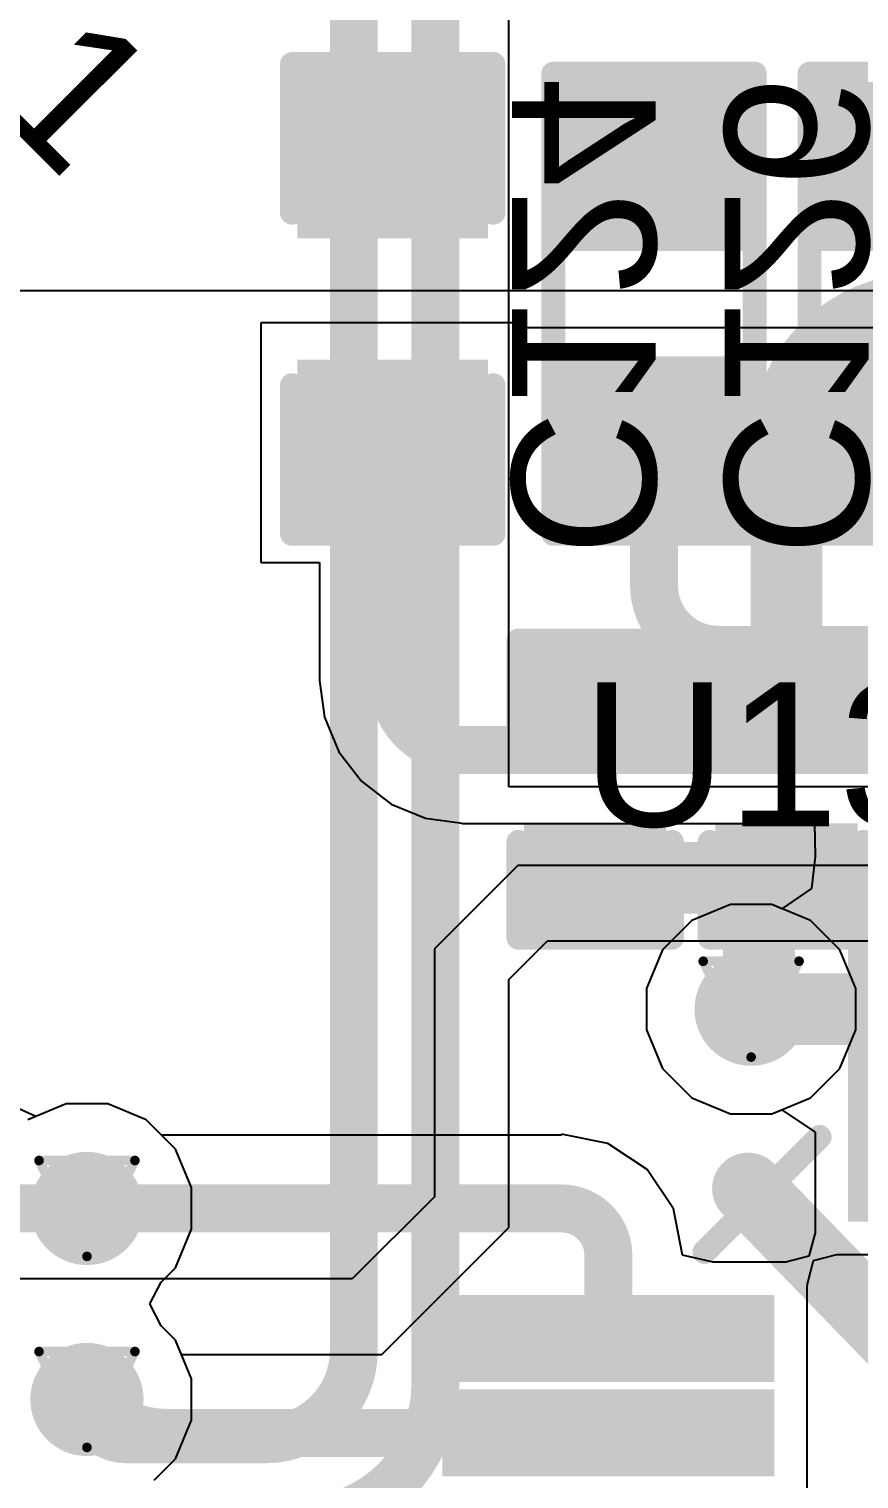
# Model space of a CAD drawing. Header units: inches. Extents: x 0 to 5359, y 0 to 5098.
# Drawn here: x 64.91 to 69.31, y 42.67 to 50.36 of the extents above; entities that cross this region are included whole.
import ezdxf

# ---------------------------------------------------------------- set-up
doc = ezdxf.new("R2010")
doc.units = ezdxf.units.IN
for name, color, linetype in [('Bottom Layer', 5, 'Continuous'), ('Bottom Overlay', 54, 'Continuous'), ('Bottom Paste', 16, 'Continuous'), ('Bottom Solder', 6, 'Continuous'), ('Drill Drawing', 1, 'Continuous'), ('Layer 1', 16, 'Continuous'), ('Layer 2', 76, 'Continuous'), ('Top Layer', 1, 'Continuous'), ('Top Overlay', 2, 'Continuous'), ('Top Paste', 8, 'Continuous'), ('Top Solder', 216, 'Continuous'), ('Via Holes', 16, 'Continuous')]:
    doc.layers.add(name, color=color, linetype=linetype)
doc.styles.add('Arial', font='', dxfattribs={"height": 0.2})
doc.styles.get('Arial').set_extended_font_data('Arial')

# ---------------------------------------------------------------- blocks, each defined once
blk = doc.blocks.new('48_HTQFP__7_7__30')
at = {"layer": 'Top Layer'}
for points in [[(-2.8999942, -3.44999183), (-2.5999948, -3.44999183), (-2.5999948, -5.04999117), (-2.8999942, -5.04999117)], [(-2.3999952, -3.44999183), (-2.0999958, -3.44999183), (-2.0999958, -5.04999117), (-2.3999952, -5.04999117)]]:
    blk.add_hatch(color=1, dxfattribs=at).paths.add_polyline_path(points)
at = {"layer": 'Top Paste'}
for points in [[(-2.8999942, -3.44999183), (-2.5999948, -3.44999183), (-2.5999948, -5.04999117), (-2.8999942, -5.04999117)], [(-2.3999952, -3.44999183), (-2.0999958, -3.44999183), (-2.0999958, -5.04999117), (-2.3999952, -5.04999117)]]:
    blk.add_hatch(color=8, dxfattribs=at).paths.add_polyline_path(points)
at = {"layer": 'Top Solder'}
for points in [[(-5.12999609, -2.51999496), (-3.36999707, -2.51999496), (-3.36999707, -2.97999404), (-5.12999609, -2.97999404)], [(-2.97999404, -3.36999199), (-2.51999496, -3.36999199), (-2.51999496, -5.12999101), (-2.97999404, -5.12999101)], [(-2.47999504, -3.36999199), (-2.01999596, -3.36999199), (-2.01999596, -5.12999101), (-2.47999504, -5.12999101)]]:
    blk.add_hatch(color=216, dxfattribs=at).paths.add_polyline_path(points)
at = {"layer": 'Top Overlay'}
blk.add_lwpolyline([(-3.2085915, -3.74059196, 0.127, 0.127, 0), (-3.81819658, -3.13099704, 0.127, 0.127, 0)], format="xyseb", dxfattribs=at)
for points in [[(-3.84994658, -3.13099704, 0.0635, 0.0635, 1), (-3.78644658, -3.13099704, 0.0635, 0.0635, 1)], [(-3.2403415, -3.74059196, 0.0635, 0.0635, 1), (-3.1768415, -3.74059196, 0.0635, 0.0635, 1)]]:
    blk.add_lwpolyline(points, format="xyseb", close=True, dxfattribs=at)
blk = doc.blocks.new('R___0603_80')
at = {"layer": 'Top Layer'}
for points in [[(-0.38100254, 0.44449746), (-0.38100254, -0.44450254), (-1.14300254, -0.44450254), (-1.14300254, 0.44449746)], [(1.14299746, 0.4445), (1.14299746, -0.4445), (0.38099746, -0.4445), (0.38099746, 0.4445)]]:
    blk.add_hatch(color=1, dxfattribs=at).paths.add_polyline_path(points)
at = {"layer": 'Top Paste'}
for points in [[(-0.38100254, 0.44449746), (-0.38100254, -0.44450254), (-1.14300254, -0.44450254), (-1.14300254, 0.44449746)], [(1.14299746, 0.4445), (1.14299746, -0.4445), (0.38099746, -0.4445), (0.38099746, 0.4445)]]:
    blk.add_hatch(color=8, dxfattribs=at).paths.add_polyline_path(points)
at = {"layer": 'Top Solder'}
for points in [[(-0.27940254, 0.5460974599999999), (-0.27940254, -0.54610254), (-1.24460254, -0.54610254), (-1.24460254, 0.5460974599999999)], [(1.24459746, 0.5460999999999999), (1.24459746, -0.5460999999999999), (0.27939746, -0.5460999999999999), (0.27939746, 0.5460999999999999)]]:
    blk.add_hatch(color=216, dxfattribs=at).paths.add_polyline_path(points)
at = {"layer": 'Top Overlay'}
for points in [[(-1.21920508, -0.5334, 0.127, 0.127, 0), (-1.21920254, 0.53340254, 0.127, 0.127, 0)], [(-1.21920254, 0.53340254, 0.127, 0.127, 0), (1.21919746, 0.53340508, 0.127, 0.127, 0)], [(1.21919746, -0.5334, 0.127, 0.127, 0), (1.21919746, 0.53340508, 0.127, 0.127, 0)], [(1.21919746, -0.5334, 0.127, 0.127, 0), (-1.21920508, -0.5334, 0.127, 0.127, 0)]]:
    blk.add_lwpolyline(points, format="xyseb", dxfattribs=at)
for points in [[(-1.25095254, 0.53340254, 0.0635, 0.0635, 1), (-1.18745254, 0.53340254, 0.0635, 0.0635, 1)], [(-1.25095254, 0.53340254, 0.0635, 0.0635, 1), (-1.18745254, 0.53340254, 0.0635, 0.0635, 1)], [(1.18744746, 0.53340508, 0.0635, 0.0635, 1), (1.25094746, 0.53340508, 0.0635, 0.0635, 1)], [(1.18744746, 0.53340508, 0.0635, 0.0635, 1), (1.25094746, 0.53340508, 0.0635, 0.0635, 1)], [(-1.25095508, -0.5334, 0.0635, 0.0635, 1), (-1.18745508, -0.5334, 0.0635, 0.0635, 1)], [(-1.25095508, -0.5334, 0.0635, 0.0635, 1), (-1.18745508, -0.5334, 0.0635, 0.0635, 1)], [(1.18744746, -0.5334, 0.0635, 0.0635, 1), (1.25094746, -0.5334, 0.0635, 0.0635, 1)], [(1.18744746, -0.5334, 0.0635, 0.0635, 1), (1.25094746, -0.5334, 0.0635, 0.0635, 1)]]:
    blk.add_lwpolyline(points, format="xyseb", close=True, dxfattribs=at)
blk = doc.blocks.new('R___0603_86')
at = {"layer": 'Top Layer'}
for points in [[(-0.38100254, 0.44449746), (-0.38100254, -0.44450254), (-1.14300254, -0.44450254), (-1.14300254, 0.44449746)], [(1.143, 0.4445), (1.143, -0.4445), (0.3809999999999999, -0.4445), (0.3809999999999999, 0.4445)]]:
    blk.add_hatch(color=1, dxfattribs=at).paths.add_polyline_path(points)
at = {"layer": 'Top Paste'}
for points in [[(-0.38100254, 0.44449746), (-0.38100254, -0.44450254), (-1.14300254, -0.44450254), (-1.14300254, 0.44449746)], [(1.143, 0.4445), (1.143, -0.4445), (0.3809999999999999, -0.4445), (0.3809999999999999, 0.4445)]]:
    blk.add_hatch(color=8, dxfattribs=at).paths.add_polyline_path(points)
at = {"layer": 'Top Solder'}
for points in [[(-0.27940254, 0.5460974599999999), (-0.27940254, -0.54610254), (-1.24460254, -0.54610254), (-1.24460254, 0.5460974599999999)], [(1.2446, 0.5460999999999999), (1.2446, -0.5460999999999999), (0.2794, -0.5460999999999999), (0.2794, 0.5460999999999999)]]:
    blk.add_hatch(color=216, dxfattribs=at).paths.add_polyline_path(points)
at = {"layer": 'Top Overlay'}
for points in [[(-1.21920762, 0.53339492, 0.127, 0.127, 0), (1.21920254, 0.53340254, 0.127, 0.127, 0)], [(-1.2192, -0.53339492, 0.127, 0.127, 0), (-1.21920762, 0.53339492, 0.127, 0.127, 0)], [(1.2192, -0.5334, 0.127, 0.127, 0), (1.21920254, 0.53340254, 0.127, 0.127, 0)], [(1.2192, -0.5334, 0.127, 0.127, 0), (-1.2192, -0.53339492, 0.127, 0.127, 0)]]:
    blk.add_lwpolyline(points, format="xyseb", dxfattribs=at)
for points in [[(-1.25095762, 0.53339492, 0.0635, 0.0635, 1), (-1.18745762, 0.53339492, 0.0635, 0.0635, 1)], [(-1.25095762, 0.53339492, 0.0635, 0.0635, 1), (-1.18745762, 0.53339492, 0.0635, 0.0635, 1)], [(1.18745254, 0.53340254, 0.0635, 0.0635, 1), (1.25095254, 0.53340254, 0.0635, 0.0635, 1)], [(1.18745254, 0.53340254, 0.0635, 0.0635, 1), (1.25095254, 0.53340254, 0.0635, 0.0635, 1)], [(-1.25095, -0.53339492, 0.0635, 0.0635, 1), (-1.18745, -0.53339492, 0.0635, 0.0635, 1)], [(-1.25095, -0.53339492, 0.0635, 0.0635, 1), (-1.18745, -0.53339492, 0.0635, 0.0635, 1)], [(1.18745, -0.5334, 0.0635, 0.0635, 1), (1.25095, -0.5334, 0.0635, 0.0635, 1)], [(1.18745, -0.5334, 0.0635, 0.0635, 1), (1.25095, -0.5334, 0.0635, 0.0635, 1)]]:
    blk.add_lwpolyline(points, format="xyseb", close=True, dxfattribs=at)
blk = doc.blocks.new('C___0402_B_240')
at = {"layer": 'Bottom Layer'}
for points in [[(-0.24130508, 0.31750508), (-0.2413050799999999, -0.31749492), (-0.6985050799999999, -0.31749492), (-0.6985050799999999, 0.31750508)], [(0.69849746, 0.3175), (0.69849746, -0.3175), (0.24129746, -0.3175), (0.24129746, 0.3175)]]:
    blk.add_hatch(color=5, dxfattribs=at).paths.add_polyline_path(points)
at = {"layer": 'Bottom Paste'}
for points in [[(-0.24130508, 0.31750508), (-0.2413050799999999, -0.31749492), (-0.6985050799999999, -0.31749492), (-0.6985050799999999, 0.31750508)], [(0.69849746, 0.3175), (0.69849746, -0.3175), (0.24129746, -0.3175), (0.24129746, 0.3175)]]:
    blk.add_hatch(color=16, dxfattribs=at).paths.add_polyline_path(points)
at = {"layer": 'Bottom Solder'}
for points in [[(-0.1813052, 0.3775049599999999), (-0.1813051999999999, -0.3774948), (-0.75850496, -0.3774948), (-0.75850496, 0.3775049599999999)], [(0.7584973399999999, 0.37749988), (0.7584973399999999, -0.37749988), (0.18129758, -0.37749988), (0.18129758, 0.37749988)]]:
    blk.add_hatch(color=6, dxfattribs=at).paths.add_polyline_path(points)
at = {"layer": 'Bottom Overlay'}
for points in [[(-0.7874, -0.40639492, 0.127, 0.127, 0), (-0.78740762, 0.40640508, 0.127, 0.127, 0)], [(-0.27940508, 0.40640508, 0.127, 0.127, 0), (-0.78740762, 0.40640508, 0.127, 0.127, 0)], [(0.7874, 0.4064, 0.127, 0.127, 0), (0.27940254, 0.40640508, 0.127, 0.127, 0)], [(0.7873898399999999, -0.4063923799999999, 0.127, 0.127, 0), (0.7874, 0.4064, 0.127, 0.127, 0)], [(-0.27940508, -0.40639746, 0.127, 0.127, 0), (-0.7874, -0.40639492, 0.127, 0.127, 0)], [(0.7873898399999999, -0.4063923799999999, 0.127, 0.127, 0), (0.27939492, -0.4063898399999999, 0.127, 0.127, 0)]]:
    blk.add_lwpolyline(points, format="xyseb", dxfattribs=at)
for points in [[(-0.81915762, 0.40640508, 0.0635, 0.0635, 1), (-0.7556576199999999, 0.40640508, 0.0635, 0.0635, 1)], [(-0.81915762, 0.40640508, 0.0635, 0.0635, 1), (-0.7556576199999999, 0.40640508, 0.0635, 0.0635, 1)], [(-0.31115508, 0.40640508, 0.0635, 0.0635, 1), (-0.24765508, 0.40640508, 0.0635, 0.0635, 1)], [(0.24765254, 0.40640508, 0.0635, 0.0635, 1), (0.31115254, 0.40640508, 0.0635, 0.0635, 1)], [(0.7556499999999999, 0.4064, 0.0635, 0.0635, 1), (0.8191499999999999, 0.4064, 0.0635, 0.0635, 1)], [(0.7556499999999999, 0.4064, 0.0635, 0.0635, 1), (0.8191499999999999, 0.4064, 0.0635, 0.0635, 1)], [(-0.8191499999999999, -0.40639492, 0.0635, 0.0635, 1), (-0.7556499999999999, -0.40639492, 0.0635, 0.0635, 1)], [(-0.8191499999999999, -0.40639492, 0.0635, 0.0635, 1), (-0.7556499999999999, -0.40639492, 0.0635, 0.0635, 1)], [(-0.31115508, -0.40639746, 0.0635, 0.0635, 1), (-0.24765508, -0.40639746, 0.0635, 0.0635, 1)], [(0.24764492, -0.4063898399999999, 0.0635, 0.0635, 1), (0.31114492, -0.4063898399999999, 0.0635, 0.0635, 1)], [(0.75563984, -0.4063923799999999, 0.0635, 0.0635, 1), (0.8191398400000001, -0.4063923799999999, 0.0635, 0.0635, 1)], [(0.75563984, -0.4063923799999999, 0.0635, 0.0635, 1), (0.8191398400000001, -0.4063923799999999, 0.0635, 0.0635, 1)]]:
    blk.add_lwpolyline(points, format="xyseb", close=True, dxfattribs=at)
blk = doc.blocks.new('C___0402_B_242')
at = {"layer": 'Bottom Layer'}
for points in [[(-0.24129746, 0.3175), (-0.24129746, -0.3175), (-0.69849746, -0.3175), (-0.69849746, 0.3175)], [(0.6985050799999999, 0.31750508), (0.6985050799999999, -0.31749492), (0.24130508, -0.31749492), (0.2413050799999999, 0.31750508)]]:
    blk.add_hatch(color=5, dxfattribs=at).paths.add_polyline_path(points)
at = {"layer": 'Bottom Paste'}
for points in [[(-0.24129746, 0.3175), (-0.24129746, -0.3175), (-0.69849746, -0.3175), (-0.69849746, 0.3175)], [(0.6985050799999999, 0.31750508), (0.6985050799999999, -0.31749492), (0.24130508, -0.31749492), (0.2413050799999999, 0.31750508)]]:
    blk.add_hatch(color=16, dxfattribs=at).paths.add_polyline_path(points)
at = {"layer": 'Bottom Solder'}
for points in [[(-0.18129758, 0.37749988), (-0.18129758, -0.37749988), (-0.7584973399999999, -0.37749988), (-0.7584973399999999, 0.37749988)], [(0.75850496, 0.3775049599999999), (0.75850496, -0.3774948), (0.1813052, -0.3774948), (0.1813051999999999, 0.3775049599999999)]]:
    blk.add_hatch(color=6, dxfattribs=at).paths.add_polyline_path(points)
at = {"layer": 'Bottom Overlay'}
for points in [[(-0.27939746, 0.40640254, 0.127, 0.127, 0), (-0.7874, 0.40640254, 0.127, 0.127, 0)], [(-0.78739492, -0.40639746, 0.127, 0.127, 0), (-0.7874, 0.40640254, 0.127, 0.127, 0)], [(0.27940508, 0.40639746, 0.127, 0.127, 0), (0.78740762, 0.40640508, 0.127, 0.127, 0)], [(0.78740254, -0.40640508, 0.127, 0.127, 0), (0.78740762, 0.40640508, 0.127, 0.127, 0)], [(-0.27939492, -0.4064, 0.127, 0.127, 0), (-0.78739492, -0.40639746, 0.127, 0.127, 0)], [(0.78740254, -0.40640508, 0.127, 0.127, 0), (0.27940254, -0.40640254, 0.127, 0.127, 0)]]:
    blk.add_lwpolyline(points, format="xyseb", dxfattribs=at)
for points in [[(-0.8191499999999999, 0.40640254, 0.0635, 0.0635, 1), (-0.7556499999999999, 0.40640254, 0.0635, 0.0635, 1)], [(-0.8191499999999999, 0.40640254, 0.0635, 0.0635, 1), (-0.7556499999999999, 0.40640254, 0.0635, 0.0635, 1)], [(-0.31114746, 0.40640254, 0.0635, 0.0635, 1), (-0.24764746, 0.40640254, 0.0635, 0.0635, 1)], [(0.24765508, 0.40639746, 0.0635, 0.0635, 1), (0.31115508, 0.40639746, 0.0635, 0.0635, 1)], [(0.7556576199999999, 0.40640508, 0.0635, 0.0635, 1), (0.81915762, 0.40640508, 0.0635, 0.0635, 1)], [(0.7556576199999999, 0.40640508, 0.0635, 0.0635, 1), (0.81915762, 0.40640508, 0.0635, 0.0635, 1)], [(-0.81914492, -0.40639746, 0.0635, 0.0635, 1), (-0.7556449199999999, -0.40639746, 0.0635, 0.0635, 1)], [(-0.81914492, -0.40639746, 0.0635, 0.0635, 1), (-0.7556449199999999, -0.40639746, 0.0635, 0.0635, 1)], [(-0.31114492, -0.4064, 0.0635, 0.0635, 1), (-0.24764492, -0.4064, 0.0635, 0.0635, 1)], [(0.24765254, -0.40640254, 0.0635, 0.0635, 1), (0.31115254, -0.40640254, 0.0635, 0.0635, 1)], [(0.75565254, -0.40640508, 0.0635, 0.0635, 1), (0.8191525399999998, -0.40640508, 0.0635, 0.0635, 1)], [(0.75565254, -0.40640508, 0.0635, 0.0635, 1), (0.8191525399999998, -0.40640508, 0.0635, 0.0635, 1)]]:
    blk.add_lwpolyline(points, format="xyseb", close=True, dxfattribs=at)
blk = doc.blocks.new('C___0603_267')
at = {"layer": 'Top Layer'}
for points in [[(-0.3809999999999999, 0.4445), (-0.3809999999999999, -0.4445), (-1.143, -0.4445), (-1.143, 0.4445)], [(1.143, 0.4445), (1.143, -0.4445), (0.3809999999999999, -0.4445), (0.3809999999999999, 0.4445)]]:
    blk.add_hatch(color=1, dxfattribs=at).paths.add_polyline_path(points)
at = {"layer": 'Top Paste'}
for points in [[(-0.3809999999999999, 0.4445), (-0.3809999999999999, -0.4445), (-1.143, -0.4445), (-1.143, 0.4445)], [(1.143, 0.4445), (1.143, -0.4445), (0.3809999999999999, -0.4445), (0.3809999999999999, 0.4445)]]:
    blk.add_hatch(color=8, dxfattribs=at).paths.add_polyline_path(points)
at = {"layer": 'Top Solder'}
for points in [[(-0.3210001199999999, 0.50449988), (-0.3210001199999999, -0.50449988), (-1.20299988, -0.50449988), (-1.20299988, 0.50449988)], [(1.20299988, 0.50449988), (1.20299988, -0.50449988), (0.3210001199999999, -0.50449988), (0.3210001199999999, 0.50449988)]]:
    blk.add_hatch(color=216, dxfattribs=at).paths.add_polyline_path(points)
at = {"layer": 'Top Overlay'}
for points in [[(-1.24460254, 0.53339492, 0.127, 0.127, 0), (-0.4571974599999999, 0.53340508, 0.127, 0.127, 0)], [(-1.24460254, -0.5333974599999999, 0.127, 0.127, 0), (-1.24460254, 0.53339492, 0.127, 0.127, 0)], [(1.24460254, 0.53340254, 0.127, 0.127, 0), (0.4571999999999999, 0.53340508, 0.127, 0.127, 0)], [(1.24460254, -0.5333974599999999, 0.127, 0.127, 0), (1.24460254, 0.53340254, 0.127, 0.127, 0)], [(-1.24460254, -0.5333974599999999, 0.127, 0.127, 0), (-0.45720254, -0.53339492, 0.127, 0.127, 0)], [(0.4571974599999999, -0.5334, 0.127, 0.127, 0), (1.24460254, -0.5333974599999999, 0.127, 0.127, 0)]]:
    blk.add_lwpolyline(points, format="xyseb", dxfattribs=at)
for points in [[(-1.27635254, 0.53339492, 0.0635, 0.0635, 1), (-1.21285254, 0.53339492, 0.0635, 0.0635, 1)], [(-1.27635254, 0.53339492, 0.0635, 0.0635, 1), (-1.21285254, 0.53339492, 0.0635, 0.0635, 1)], [(-0.48894746, 0.53340508, 0.0635, 0.0635, 1), (-0.42544746, 0.53340508, 0.0635, 0.0635, 1)], [(0.42545, 0.53340508, 0.0635, 0.0635, 1), (0.4889499999999999, 0.53340508, 0.0635, 0.0635, 1)], [(1.21285254, 0.53340254, 0.0635, 0.0635, 1), (1.27635254, 0.53340254, 0.0635, 0.0635, 1)], [(1.21285254, 0.53340254, 0.0635, 0.0635, 1), (1.27635254, 0.53340254, 0.0635, 0.0635, 1)], [(-1.27635254, -0.5333974599999999, 0.0635, 0.0635, 1), (-1.21285254, -0.5333974599999999, 0.0635, 0.0635, 1)], [(-1.27635254, -0.5333974599999999, 0.0635, 0.0635, 1), (-1.21285254, -0.5333974599999999, 0.0635, 0.0635, 1)], [(-0.4889525399999999, -0.53339492, 0.0635, 0.0635, 1), (-0.42545254, -0.53339492, 0.0635, 0.0635, 1)], [(0.42544746, -0.5334, 0.0635, 0.0635, 1), (0.48894746, -0.5334, 0.0635, 0.0635, 1)], [(1.21285254, -0.5333974599999999, 0.0635, 0.0635, 1), (1.27635254, -0.5333974599999999, 0.0635, 0.0635, 1)], [(1.21285254, -0.5333974599999999, 0.0635, 0.0635, 1), (1.27635254, -0.5333974599999999, 0.0635, 0.0635, 1)]]:
    blk.add_lwpolyline(points, format="xyseb", close=True, dxfattribs=at)

msp = doc.modelspace()

# ---------------------------------------------------------------- hatches: boundary and pattern name
at = {"layer": 'Bottom Layer'}
h = msp.add_hatch(color=5, dxfattribs=at)
edge = h.paths.add_edge_path()
edge.add_arc((68.7385341, 45.16206868), 0.2999994, 0, 360)
h = msp.add_hatch(color=5, dxfattribs=at)
edge = h.paths.add_edge_path()
edge.add_arc((65.22043344, 44.10603065999999), 0.2999994, 0, 360)
h = msp.add_hatch(color=5, dxfattribs=at)
edge = h.paths.add_edge_path()
edge.add_arc((65.22043344, 43.09368826), 0.2999994, 0, 360)
at = {"layer": 'Layer 1'}
h = msp.add_hatch(color=16, dxfattribs=at)
edge = h.paths.add_edge_path()
edge.add_arc((68.7385341, 45.16206868), 0.2999994, 0, 360)
h = msp.add_hatch(color=16, dxfattribs=at)
edge = h.paths.add_edge_path()
edge.add_arc((65.22043344, 44.10603065999999), 0.2999994, 0, 360)
h = msp.add_hatch(color=16, dxfattribs=at)
edge = h.paths.add_edge_path()
edge.add_arc((65.22043344, 43.09368826), 0.2999994, 0, 360)
at = {"layer": 'Layer 2'}
h = msp.add_hatch(color=76, dxfattribs=at)
edge = h.paths.add_edge_path()
edge.add_arc((68.7385341, 45.16206868), 0.2999994, 0, 360)
h = msp.add_hatch(color=76, dxfattribs=at)
edge = h.paths.add_edge_path()
edge.add_arc((65.22043344, 44.10603065999999), 0.2999994, 0, 360)
h = msp.add_hatch(color=76, dxfattribs=at)
edge = h.paths.add_edge_path()
edge.add_arc((65.22043344, 43.09368826), 0.2999994, 0, 360)
at = {"layer": 'Top Layer'}
h = msp.add_hatch(color=1, dxfattribs=at)
edge = h.paths.add_edge_path()
edge.add_arc((68.7385341, 45.16206868), 0.2999994, 0, 360)
h = msp.add_hatch(color=1, dxfattribs=at)
edge = h.paths.add_edge_path()
edge.add_arc((65.22043344, 44.10603065999999), 0.2999994, 0, 360)
h = msp.add_hatch(color=1, dxfattribs=at)
edge = h.paths.add_edge_path()
edge.add_arc((65.22043344, 43.09368826), 0.2999994, 0, 360)
at = {"layer": 'Via Holes'}
h = msp.add_hatch(color=7, dxfattribs=at)
edge = h.paths.add_edge_path()
edge.add_arc((68.7385341, 45.16206868), 0.1499997, 0, 360)
h = msp.add_hatch(color=7, dxfattribs=at)
edge = h.paths.add_edge_path()
edge.add_arc((65.22043344, 44.10603065999999), 0.1499997, 0, 360)
h = msp.add_hatch(color=7, dxfattribs=at)
edge = h.paths.add_edge_path()
edge.add_arc((65.22043344, 43.09368826), 0.1499997, 0, 360)

# ---------------------------------------------------------------- linework, layer by layer
at = {"layer": 'Bottom Layer'}
for p, q in [((67.45424914, 46.3409284), (67.45424914, 50.8565277)), ((68.48387115999999, 46.3409284), (67.45424914, 46.3409284)), ((68.48387115999999, 46.34081156), (68.48387115999999, 46.3409284)), ((69.49721177999999, 46.34081156), (68.48387115999999, 46.34081156))]:
    msp.add_line(p, q, dxfattribs=at)
for points in [[(66.63398407999999, 43.35195038, 0.254, 0.254, 0), (66.63398407999999, 53.77775629999999, 0.254, 0.254, 0)], [(67.06578407999999, 43.17309119999999, 0.254, 0.254, 0), (67.06578407999999, 50.8565277, 0.254, 0.254, 0)], [(68.9257194, 48.15329968, 0.3809999999999999, 0.3809999999999999, -0.4142135623730951), (69.64458004, 48.87216032, 0.3809999999999999, 0.3809999999999999, 0)], [(68.9257194, 46.7980141, 0.3809999999999999, 0.3809999999999999, 0), (68.9257194, 48.15329968, 0.3809999999999999, 0.3809999999999999, 0)], [(67.91236608, 46.79813094, 0.3809999999999999, 0.3809999999999999, 0), (67.9124245, 46.79807252, 0.3809999999999999, 0.3809999999999999, 0)], [(67.9124245, 46.79807252, 0.3809999999999999, 0.3809999999999999, 0), (68.92566097999999, 46.79807252, 0.3809999999999999, 0.3809999999999999, 0)], [(68.92566097999999, 46.79807252, 0.3809999999999999, 0.3809999999999999, 0), (68.9257194, 46.7980141, 0.3809999999999999, 0.3809999999999999, 0)], [(67.91237115999999, 45.8583284, 0.3809999999999999, 0.3809999999999999, 0), (67.91242958, 45.85826998, 0.3809999999999999, 0.3809999999999999, 0)], [(67.91242958, 45.85826998, 0.3809999999999999, 0.3809999999999999, 0), (68.9256559, 45.85826998, 0.3809999999999999, 0.3809999999999999, 0)], [(68.79871432, 45.82011156, 0.3809999999999999, 0.3809999999999999, 0), (68.83681431999999, 45.85821156, 0.3809999999999999, 0.3809999999999999, 0)], [(68.83681431999999, 45.85821156, 0.3809999999999999, 0.3809999999999999, 0), (68.92571432, 45.85821156, 0.3809999999999999, 0.3809999999999999, 0)], [(68.9256559, 45.85826998, 0.3809999999999999, 0.3809999999999999, 0), (68.92571432, 45.85821156, 0.3809999999999999, 0.3809999999999999, 0)], [(68.79871432, 45.73121156, 0.3809999999999999, 0.3809999999999999, 0), (68.79871432, 45.82011156, 0.3809999999999999, 0.3809999999999999, 0)], [(68.78043648, 45.71293372, 0.3809999999999999, 0.3809999999999999, 0), (68.79871432, 45.73121156, 0.3809999999999999, 0.3809999999999999, 0)], [(68.78043648, 45.20397106, 0.3809999999999999, 0.3809999999999999, 0), (68.78043648, 45.71293372, 0.3809999999999999, 0.3809999999999999, 0)], [(68.7385341, 45.16206868, 0.3809999999999999, 0.3809999999999999, 0), (68.78043648, 45.20397106, 0.3809999999999999, 0.3809999999999999, 0)], [(66.63398407999999, 43.35195038, 0.254, 0.254, -0.4142135623730951), (66.16462256, 42.88258886, 0.254, 0.254, 0)], [(67.06578407999999, 43.17309119999999, 0.254, 0.254, -0.4142135623730951), (66.34348174, 42.45078886, 0.254, 0.254, 0)], [(65.43153283999999, 42.88258886, 0.254, 0.254, -0.4142135623730951), (65.22043344, 43.09368826, 0.254, 0.254, 0)], [(65.43153283999999, 42.88258886, 0.254, 0.254, 0), (66.16462256, 42.88258886, 0.254, 0.254, 0)]]:
    msp.add_lwpolyline(points, format="xyseb", dxfattribs=at)
for points in [[(68.8304694, 48.15329968, 0.1905, 0.1905, 1), (69.0209694, 48.15329968, 0.1905, 0.1905, 1)], [(68.8304694, 48.15329968, 0.1905, 0.1905, 1), (69.0209694, 48.15329968, 0.1905, 0.1905, 1)], [(67.81711607999999, 46.79813094, 0.1905, 0.1905, 1), (68.00761607999999, 46.79813094, 0.1905, 0.1905, 1)], [(67.8171745, 46.79807252, 0.1905, 0.1905, 1), (68.0076745, 46.79807252, 0.1905, 0.1905, 1)], [(67.8171745, 46.79807252, 0.1905, 0.1905, 1), (68.0076745, 46.79807252, 0.1905, 0.1905, 1)], [(68.83041098, 46.79807252, 0.1905, 0.1905, 1), (69.02091098, 46.79807252, 0.1905, 0.1905, 1)], [(68.83041098, 46.79807252, 0.1905, 0.1905, 1), (69.02091098, 46.79807252, 0.1905, 0.1905, 1)], [(68.8304694, 46.7980141, 0.1905, 0.1905, 1), (69.0209694, 46.7980141, 0.1905, 0.1905, 1)], [(68.8304694, 46.7980141, 0.1905, 0.1905, 1), (69.0209694, 46.7980141, 0.1905, 0.1905, 1)], [(67.81712116, 45.8583284, 0.1905, 0.1905, 1), (68.00762116, 45.8583284, 0.1905, 0.1905, 1)], [(67.81717958, 45.85826998, 0.1905, 0.1905, 1), (68.00767957999999, 45.85826998, 0.1905, 0.1905, 1)], [(67.81717958, 45.85826998, 0.1905, 0.1905, 1), (68.00767957999999, 45.85826998, 0.1905, 0.1905, 1)], [(68.74156432, 45.85821156, 0.1905, 0.1905, 1), (68.93206432, 45.85821156, 0.1905, 0.1905, 1)], [(68.74156432, 45.85821156, 0.1905, 0.1905, 1), (68.93206432, 45.85821156, 0.1905, 0.1905, 1)], [(68.8304059, 45.85826998, 0.1905, 0.1905, 1), (69.0209059, 45.85826998, 0.1905, 0.1905, 1)], [(68.8304059, 45.85826998, 0.1905, 0.1905, 1), (69.0209059, 45.85826998, 0.1905, 0.1905, 1)], [(68.83046431999999, 45.85821156, 0.1905, 0.1905, 1), (69.02096431999999, 45.85821156, 0.1905, 0.1905, 1)], [(68.83046431999999, 45.85821156, 0.1905, 0.1905, 1), (69.02096431999999, 45.85821156, 0.1905, 0.1905, 1)], [(68.70346432, 45.82011156, 0.1905, 0.1905, 1), (68.89396432, 45.82011156, 0.1905, 0.1905, 1)], [(68.70346432, 45.82011156, 0.1905, 0.1905, 1), (68.89396432, 45.82011156, 0.1905, 0.1905, 1)], [(68.68518648, 45.71293372, 0.1905, 0.1905, 1), (68.87568648, 45.71293372, 0.1905, 0.1905, 1)], [(68.68518648, 45.71293372, 0.1905, 0.1905, 1), (68.87568648, 45.71293372, 0.1905, 0.1905, 1)], [(68.70346432, 45.73121156, 0.1905, 0.1905, 1), (68.89396432, 45.73121156, 0.1905, 0.1905, 1)], [(68.70346432, 45.73121156, 0.1905, 0.1905, 1), (68.89396432, 45.73121156, 0.1905, 0.1905, 1)], [(68.64328409999999, 45.16206868, 0.1905, 0.1905, 1), (68.8337841, 45.16206868, 0.1905, 0.1905, 1)], [(68.68518648, 45.20397106, 0.1905, 0.1905, 1), (68.87568648, 45.20397106, 0.1905, 0.1905, 1)], [(68.68518648, 45.20397106, 0.1905, 0.1905, 1), (68.87568648, 45.20397106, 0.1905, 0.1905, 1)], [(66.57048408, 43.35195038, 0.127, 0.127, 1), (66.69748408, 43.35195038, 0.127, 0.127, 1)], [(66.57048408, 43.35195038, 0.127, 0.127, 1), (66.69748408, 43.35195038, 0.127, 0.127, 1)], [(67.00228408, 43.17309119999999, 0.127, 0.127, 1), (67.12928407999999, 43.17309119999999, 0.127, 0.127, 1)], [(67.00228408, 43.17309119999999, 0.127, 0.127, 1), (67.12928407999999, 43.17309119999999, 0.127, 0.127, 1)], [(65.15693344, 43.09368826, 0.127, 0.127, 1), (65.28393344, 43.09368826, 0.127, 0.127, 1)], [(65.36803284, 42.88258886, 0.127, 0.127, 1), (65.49503284, 42.88258886, 0.127, 0.127, 1)], [(65.36803284, 42.88258886, 0.127, 0.127, 1), (65.49503284, 42.88258886, 0.127, 0.127, 1)], [(66.10112256, 42.88258886, 0.127, 0.127, 1), (66.22812255999999, 42.88258886, 0.127, 0.127, 1)], [(66.10112256, 42.88258886, 0.127, 0.127, 1), (66.22812255999999, 42.88258886, 0.127, 0.127, 1)]]:
    msp.add_lwpolyline(points, format="xyseb", close=True, dxfattribs=at)
at = {"layer": 'Drill Drawing'}
for points in [[(68.4845341, 45.41606868, 0.0508, 0.0508, 0), (68.9925341, 45.41606868, 0.0508, 0.0508, 0)], [(68.4845341, 45.41606868, 0.0508, 0.0508, 0), (68.7385341, 44.90806868, 0.0508, 0.0508, 0)], [(68.7385341, 44.90806868, 0.0508, 0.0508, 0), (68.9925341, 45.41606868, 0.0508, 0.0508, 0)], [(64.96643344, 44.36003066, 0.0508, 0.0508, 0), (65.47443344, 44.36003066, 0.0508, 0.0508, 0)], [(64.96643344, 44.36003066, 0.0508, 0.0508, 0), (65.22043344, 43.85203066, 0.0508, 0.0508, 0)], [(65.22043344, 43.85203066, 0.0508, 0.0508, 0), (65.47443344, 44.36003066, 0.0508, 0.0508, 0)], [(64.96643344, 43.34768826, 0.0508, 0.0508, 0), (65.47443344, 43.34768826, 0.0508, 0.0508, 0)], [(64.96643344, 43.34768826, 0.0508, 0.0508, 0), (65.22043344, 42.83968826, 0.0508, 0.0508, 0)], [(65.22043344, 42.83968826, 0.0508, 0.0508, 0), (65.47443344, 43.34768826, 0.0508, 0.0508, 0)]]:
    msp.add_lwpolyline(points, format="xyseb", dxfattribs=at)
for points in [[(68.4718341, 45.41606868, 0.0254, 0.0254, 1), (68.4972341, 45.41606868, 0.0254, 0.0254, 1)], [(68.4718341, 45.41606868, 0.0254, 0.0254, 1), (68.4972341, 45.41606868, 0.0254, 0.0254, 1)], [(68.97983409999999, 45.41606868, 0.0254, 0.0254, 1), (69.0052341, 45.41606868, 0.0254, 0.0254, 1)], [(68.97983409999999, 45.41606868, 0.0254, 0.0254, 1), (69.0052341, 45.41606868, 0.0254, 0.0254, 1)], [(68.72583409999999, 44.90806868, 0.0254, 0.0254, 1), (68.7512341, 44.90806868, 0.0254, 0.0254, 1)], [(68.72583409999999, 44.90806868, 0.0254, 0.0254, 1), (68.7512341, 44.90806868, 0.0254, 0.0254, 1)], [(64.95373344, 44.36003066, 0.0254, 0.0254, 1), (64.97913344, 44.36003066, 0.0254, 0.0254, 1)], [(64.95373344, 44.36003066, 0.0254, 0.0254, 1), (64.97913344, 44.36003066, 0.0254, 0.0254, 1)], [(65.46173344, 44.36003066, 0.0254, 0.0254, 1), (65.48713344, 44.36003066, 0.0254, 0.0254, 1)], [(65.46173344, 44.36003066, 0.0254, 0.0254, 1), (65.48713344, 44.36003066, 0.0254, 0.0254, 1)], [(65.20773343999998, 43.85203066, 0.0254, 0.0254, 1), (65.23313344, 43.85203066, 0.0254, 0.0254, 1)], [(65.20773343999998, 43.85203066, 0.0254, 0.0254, 1), (65.23313344, 43.85203066, 0.0254, 0.0254, 1)], [(64.95373344, 43.34768826, 0.0254, 0.0254, 1), (64.97913344, 43.34768826, 0.0254, 0.0254, 1)], [(64.95373344, 43.34768826, 0.0254, 0.0254, 1), (64.97913344, 43.34768826, 0.0254, 0.0254, 1)], [(65.46173344, 43.34768826, 0.0254, 0.0254, 1), (65.48713344, 43.34768826, 0.0254, 0.0254, 1)], [(65.46173344, 43.34768826, 0.0254, 0.0254, 1), (65.48713344, 43.34768826, 0.0254, 0.0254, 1)], [(65.20773343999998, 42.83968826, 0.0254, 0.0254, 1), (65.23313344, 42.83968826, 0.0254, 0.0254, 1)], [(65.20773343999998, 42.83968826, 0.0254, 0.0254, 1), (65.23313344, 42.83968826, 0.0254, 0.0254, 1)]]:
    msp.add_lwpolyline(points, format="xyseb", close=True, dxfattribs=at)
at = {"layer": 'Layer 1'}
for p, q in [((68.6283362, 45.71606808), (68.42471963999999, 45.63172737999999)), ((68.848732, 45.71606808), (68.6283362, 45.71606808)), ((69.05234856, 45.63172737999999), (68.848732, 45.71606808)), ((68.42471963999999, 45.63172737999999), (68.2688754, 45.47588314)), ((69.20819279999999, 45.47588314), (69.05234856, 45.63172737999999)), ((68.2688754, 45.47588314), (68.1845347, 45.27226658)), ((69.29253349999999, 45.27226658), (69.20819279999999, 45.47588314)), ((68.1845347, 45.27226658), (68.1845347, 45.05187077999999)), ((69.29253349999999, 45.05187077999999), (69.29253349999999, 45.27226658)), ((68.1845347, 45.05187077999999), (68.2688754, 44.84825421999999)), ((69.20819279999999, 44.84825421999999), (69.29253349999999, 45.05187077999999)), ((68.2688754, 44.84825421999999), (68.42471963999999, 44.69240998)), ((69.05234856, 44.69240998), (69.20819279999999, 44.84825421999999)), ((65.11023554, 44.66003006), (64.90661897999999, 44.57568936)), ((65.33063134, 44.66003006), (65.11023554, 44.66003006)), ((65.5342479, 44.57568936), (65.33063134, 44.66003006)), ((68.42471963999999, 44.69240998), (68.6283362, 44.60806928)), ((68.848732, 44.60806928), (69.05234856, 44.69240998)), ((65.69009213999999, 44.41984512), (65.5342479, 44.57568936)), ((68.6283362, 44.60806928), (68.848732, 44.60806928)), ((65.77443283999999, 44.21622856), (65.69009213999999, 44.41984512)), ((65.77443283999999, 43.99583276), (65.77443283999999, 44.21622856)), ((65.69009213999999, 43.7922162), (65.77443283999999, 43.99583276)), ((65.6138896, 43.71601365999999), (65.69009213999999, 43.7922162)), ((65.5532979, 43.59985946), (65.6138896, 43.71601365999999)), ((65.6138896, 43.48370525999999), (65.5532979, 43.59985946)), ((65.69009213999999, 43.40750272), (65.6138896, 43.48370525999999)), ((65.77443283999999, 43.20388616), (65.69009213999999, 43.40750272)), ((65.77443283999999, 42.98349036), (65.77443283999999, 43.20388616)), ((65.69009213999999, 42.7798738), (65.77443283999999, 42.98349036)), ((65.5769072, 42.66668885999999), (65.69009213999999, 42.7798738))]:
    msp.add_line(p, q, dxfattribs=at)
at = {"layer": 'Layer 2'}
for p, q in [((64.74975874, 48.97117967999999), (82.06327757999999, 48.97118222)), ((67.50240246, 45.9232), (67.06069392, 45.48149145999999)), ((72.44842, 45.9232), (67.50240246, 45.9232)), ((67.45467586, 45.31929214), (67.66010344, 45.52471972)), ((67.66010344, 45.52471972), (76.36988028, 45.52471972)), ((67.06069392, 45.48149145999999), (67.06069392, 44.16828606)), ((67.45467839999999, 44.00451448), (67.45467586, 45.31929214)), ((67.06069392, 44.16828606), (66.62508138, 43.73267352)), ((66.78190097999999, 43.33174468), (67.45467839999999, 44.00451448)), ((66.62508138, 43.73267352), (64.6624564, 43.73267352)), ((65.72147383999999, 43.33174214), (66.78190097999999, 43.33174468)), ((65.77443283999999, 43.20388616), (65.72147383999999, 43.33174214)), ((65.77443283999999, 42.98349036), (65.77443283999999, 43.20388616)), ((65.69009213999999, 42.7798738), (65.77443283999999, 42.98349036)), ((65.5769072, 42.66668885999999), (65.69009213999999, 42.7798738))]:
    msp.add_line(p, q, dxfattribs=at)
at = {"layer": 'Top Layer'}
for p, q in [((67.53855936000001, 48.79895498), (66.14155936, 48.79895498)), ((66.14155936, 48.79895498), (66.14155936, 47.52895497999999)), ((67.53855936000001, 48.77355497999999), (67.53855936000001, 48.79895498)), ((68.92289999999998, 48.77355497999999), (67.53855936000001, 48.77355497999999)), ((68.92289999999998, 48.77355244), (68.92289999999998, 48.77355497999999)), ((70.24830247999999, 48.77355244), (68.92289999999998, 48.77355244)), ((66.14155936, 47.52895497999999), (66.4515943, 47.52895497999999)), ((66.4515943, 47.52895497999999), (66.4515943, 46.90501922)), ((66.4515943, 46.90501922), (66.45450767999999, 46.8903685)), ((66.45450767999999, 46.8903685), (66.47838368, 46.70901249999999)), ((66.47838368, 46.70901249999999), (66.55404012, 46.52636364)), ((66.55404012, 46.52636364), (66.67439040000001, 46.36951864)), ((66.67439040000001, 46.36951864), (66.8312354, 46.24916836)), ((66.8312354, 46.24916836), (67.01388426, 46.17351192)), ((67.01388426, 46.17351192), (67.19524025999999, 46.14963591999999)), ((67.19524025999999, 46.14963591999999), (67.20989098, 46.14672254)), ((67.20989098, 46.14672254), (69.07385728, 46.14672254)), ((69.07385728, 46.14672254), (69.07812702, 45.97069292)), ((69.07812956, 45.97069037999999), (69.05909225999999, 45.80077708)), ((69.07812702, 45.97069292), (69.07812956, 45.97069037999999)), ((69.05909225999999, 45.80077708), (68.90032956, 45.69469398)), ((68.6283362, 45.71606808), (68.42471963999999, 45.63172737999999)), ((68.848732, 45.71606808), (68.6283362, 45.71606808)), ((68.90032956, 45.69469398), (68.848732, 45.71606808)), ((68.42471963999999, 45.63172737999999), (68.2688754, 45.47588314)), ((68.2688754, 45.47588314), (68.1845347, 45.27226658)), ((68.1845347, 45.27226658), (68.1845347, 45.05187077999999)), ((68.1845347, 45.05187077999999), (68.2688754, 44.84825421999999)), ((68.2688754, 44.84825421999999), (68.42471963999999, 44.69240998)), ((64.94962626, 44.59350238), (64.81697729999999, 44.65296377999999)), ((65.11023554, 44.66003006), (64.94962626, 44.59350238)), ((65.33063134, 44.66003006), (65.11023554, 44.66003006)), ((65.5342479, 44.57568936), (65.33063134, 44.66003006)), ((68.42471963999999, 44.69240998), (68.6283362, 44.60806928)), ((65.61544153999999, 44.49449572), (65.5342479, 44.57568936)), ((68.6283362, 44.60806928), (68.848732, 44.60806928)), ((68.848732, 44.60806928), (68.90032956, 44.62944338)), ((68.90032956, 44.62944338), (69.0781321, 44.51063996)), ((67.73455084, 44.49449572), (65.61544153999999, 44.49449572)), ((67.9798107, 44.4505588), (67.73455084, 44.49934458)), ((67.73455084, 44.49934458), (67.73455084, 44.49449572)), ((69.0781321, 44.51063996), (69.07812956, 44.01548474)), ((68.1877351, 44.31163096), (67.9798107, 44.4505588)), ((68.32666293999999, 44.10370656), (68.1877351, 44.31163096)), ((68.37544872, 43.85844924), (68.32666293999999, 44.10370656)), ((69.0769383, 43.976544), (69.04484286, 43.85398646)), ((69.07812702, 43.99637886), (69.0769383, 43.976544)), ((69.07812956, 44.01548474), (69.07812702, 43.99637886)), ((68.53761248, 43.82069214), (68.37544872, 43.85844924)), ((68.88334204, 43.82069214), (68.53761248, 43.82069214)), ((68.90244538, 43.82069722), (68.88334204, 43.82069214)), ((68.92228278, 43.82188594), (68.90244538, 43.82069722)), ((69.04484286, 43.85398646), (68.92228278, 43.82188594)), ((69.03732699999999, 43.70684426), (69.06942244, 43.8294018)), ((69.06942244, 43.8294018), (69.19198252, 43.86150232)), ((69.19198252, 43.86150232), (69.21181992, 43.86269103999999)), ((69.21181992, 43.86269103999999), (69.23092326, 43.86269612)), ((69.23092326, 43.86269612), (70.07813772, 43.86269612)), ((69.0361332, 42.51269374), (69.03613574, 43.66790352)), ((69.03613574, 43.66790352), (69.03613828, 43.6870094)), ((69.03613828, 43.6870094), (69.03732699999999, 43.70684426))]:
    msp.add_line(p, q, dxfattribs=at)
for points in [[(66.84005936, 46.90501922, 0.254, 0.254, 0), (66.84005936, 48.16395497999999, 0.254, 0.254, 0)], [(68.22439999999999, 47.40655745999999, 0.254, 0.254, 0), (68.22439999999999, 48.13855497999999, 0.254, 0.254, 0)], [(68.56475746, 47.06619999999999, 0.254, 0.254, -0.4142135623730951), (68.22439999999999, 47.40655745999999, 0.254, 0.254, 0)], [(68.56475746, 47.06619999999999, 0.254, 0.254, 0), (70.0786, 47.06619999999999, 0.254, 0.254, 0)], [(67.20989098, 46.53518759999999, 0.254, 0.254, -0.4142135623730951), (66.84005936, 46.90501922, 0.254, 0.254, 0)], [(67.20989098, 46.53518759999999, 0.254, 0.254, 0), (69.62045004, 46.53518759999999, 0.254, 0.254, 0)], [(68.7385341, 45.16206868, 0.3809999999999999, 0.3809999999999999, 0), (69.40242152, 45.16206868, 0.3809999999999999, 0.3809999999999999, 0)], [(68.72228572, 44.21119936, 0.3809999999999999, 0.3809999999999999, 0), (69.6765307, 43.22619752, 0.3809999999999999, 0.3809999999999999, 0)], [(64.28922372, 44.10603065999999, 0.254, 0.254, 0), (65.22043344, 44.10603065999999, 0.254, 0.254, 0)], [(65.22043344, 44.10603065999999, 0.254, 0.254, 0), (67.73455084, 44.10603065999999, 0.254, 0.254, 0)], [(67.73455084, 44.10603065999999, 0.254, 0.254, -0.4142135623730951), (67.9821348, 43.8584467, 0.254, 0.254, 0)], [(67.9821348, 43.41669244, 0.254, 0.254, 0), (67.9821348, 43.8584467, 0.254, 0.254, 0)], [(65.6477478, 42.91668835999999, 0.254, 0.254, -0.198912367379658), (65.22043344, 43.09368826, 0.254, 0.254, 0)], [(65.6477478, 42.91668835999999, 0.254, 0.254, 0), (67.98213226, 42.91668835999999, 0.254, 0.254, 0)]]:
    msp.add_lwpolyline(points, format="xyseb", dxfattribs=at)
for points in [[(66.77655936, 48.16395497999999, 0.127, 0.127, 1), (66.90355935999999, 48.16395497999999, 0.127, 0.127, 1)], [(68.1609, 48.13855497999999, 0.127, 0.127, 1), (68.2879, 48.13855497999999, 0.127, 0.127, 1)], [(68.1609, 47.40655745999999, 0.127, 0.127, 1), (68.2879, 47.40655745999999, 0.127, 0.127, 1)], [(68.1609, 47.40655745999999, 0.127, 0.127, 1), (68.2879, 47.40655745999999, 0.127, 0.127, 1)], [(68.50125745999999, 47.06619999999999, 0.127, 0.127, 1), (68.62825746, 47.06619999999999, 0.127, 0.127, 1)], [(68.50125745999999, 47.06619999999999, 0.127, 0.127, 1), (68.62825746, 47.06619999999999, 0.127, 0.127, 1)], [(66.77655936, 46.90501922, 0.127, 0.127, 1), (66.90355935999999, 46.90501922, 0.127, 0.127, 1)], [(66.77655936, 46.90501922, 0.127, 0.127, 1), (66.90355935999999, 46.90501922, 0.127, 0.127, 1)], [(67.14639097999999, 46.53518759999999, 0.127, 0.127, 1), (67.27339098, 46.53518759999999, 0.127, 0.127, 1)], [(67.14639097999999, 46.53518759999999, 0.127, 0.127, 1), (67.27339098, 46.53518759999999, 0.127, 0.127, 1)], [(68.64328409999999, 45.16206868, 0.1905, 0.1905, 1), (68.8337841, 45.16206868, 0.1905, 0.1905, 1)], [(69.30717152, 45.16206868, 0.1905, 0.1905, 1), (69.49767152, 45.16206868, 0.1905, 0.1905, 1)], [(68.62703572, 44.21119936, 0.1905, 0.1905, 1), (68.81753572, 44.21119936, 0.1905, 0.1905, 1)], [(65.15693344, 44.10603065999999, 0.127, 0.127, 1), (65.28393344, 44.10603065999999, 0.127, 0.127, 1)], [(65.15693344, 44.10603065999999, 0.127, 0.127, 1), (65.28393344, 44.10603065999999, 0.127, 0.127, 1)], [(67.67105084, 44.10603065999999, 0.127, 0.127, 1), (67.79805084, 44.10603065999999, 0.127, 0.127, 1)], [(67.67105084, 44.10603065999999, 0.127, 0.127, 1), (67.79805084, 44.10603065999999, 0.127, 0.127, 1)], [(67.91863479999999, 43.8584467, 0.127, 0.127, 1), (68.04563479999999, 43.8584467, 0.127, 0.127, 1)], [(67.91863479999999, 43.8584467, 0.127, 0.127, 1), (68.04563479999999, 43.8584467, 0.127, 0.127, 1)], [(67.91863479999999, 43.41669244, 0.127, 0.127, 1), (68.04563479999999, 43.41669244, 0.127, 0.127, 1)], [(65.15693344, 43.09368826, 0.127, 0.127, 1), (65.28393344, 43.09368826, 0.127, 0.127, 1)], [(65.58424779999999, 42.91668835999999, 0.127, 0.127, 1), (65.7112478, 42.91668835999999, 0.127, 0.127, 1)], [(65.58424779999999, 42.91668835999999, 0.127, 0.127, 1), (65.7112478, 42.91668835999999, 0.127, 0.127, 1)], [(67.91863226, 42.91668835999999, 0.127, 0.127, 1), (68.04563225999999, 42.91668835999999, 0.127, 0.127, 1)]]:
    msp.add_lwpolyline(points, format="xyseb", close=True, dxfattribs=at)

# ---------------------------------------------------------------- block references
at = {"rotation": 270}
for name, p in [('C___0603_267', (66.84005936, 48.92595497999999)), ('R___0603_80', (68.22439999999999, 48.90055244)), ('R___0603_86', (69.58106987999999, 48.90055244)), ('C___0402_B_242', (67.91236608, 46.32823347999999)), ('C___0402_B_240', (68.92571432, 46.32810902)), ('48_HTQFP__7_7__30', (72.23212629999999, 40.66669794))]:
    msp.add_blockref(name, p, dxfattribs=at)

# ---------------------------------------------------------------- texts
at = {"layer": 'Bottom Overlay', "style": 'Arial', "text_generation_flag": 2}
for s, p in [('C124', (67.47101568, 47.56192925999999)), ('C126', (68.59847341999999, 47.56192925999999))]:
    msp.add_text(s, height=0.7619999999999999, rotation=270, dxfattribs=at).set_placement(p)
at = {"layer": 'Top Overlay', "style": 'Arial'}
msp.add_text('C1', height=0.7619999999999999, rotation=315, dxfattribs=at).set_placement((64.14855598, 50.503201))
msp.add_text('U13', height=0.7619999999999999, dxfattribs=at).set_placement((67.8420538, 46.13139618))

doc.saveas('drawing.dxf')
